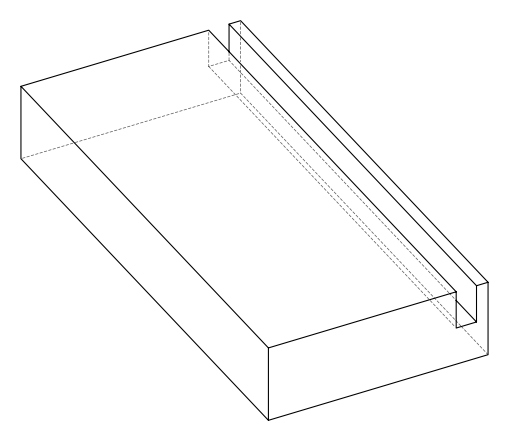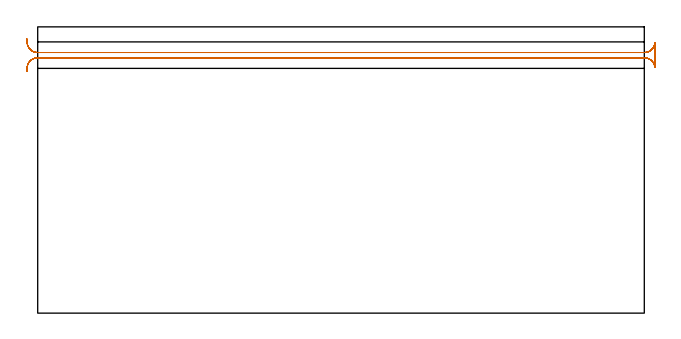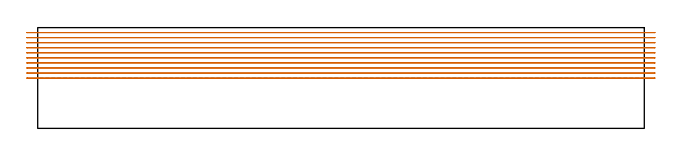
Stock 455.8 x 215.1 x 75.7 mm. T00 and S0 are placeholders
(PLAN: 1 operations, 0 tool changes, 19.8 min)
(1 MILL_RECTANGULAR_SLOT | SLOT_RECTANGULAR | NXT0201_012 | Follow Part, ap 4, ae 75% | 19.82 min | 343769 mm3)
(TOOL NXT0201_012 | ENDMILL 16mm [2P460-1600-NA 1630] | D16 FL38 Z6)
(OP 1 MILL_RECTANGULAR_SLOT)
G17 G21 G94 G90
T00 M6
G54
G17 G0 G90 X-8.23 Y181.603 S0 M3
G43 Z85.7 H1
Z71.91
G94 G1 X-7.97 Y184.592 F250.
G2 X0. Y191.9 R8. F500.
G1 X455.8
G2 X463.77 Y184.592 R8.
G1 X463.8
Y203.108
X463.77
G2 X455.8 Y195.8 R8.
G1 X0.
G2 X-7.97 Y203.108 R8.
G1 X-8.23 Y206.097 F250.
G0 Y181.603 Z68.12
G1 X-7.97 Y184.592
G2 X0. Y191.9 R8. F500.
G1 X455.8
G2 X463.77 Y184.592 R8.
G1 X463.8
Y203.108
X463.77
G2 X455.8 Y195.8 R8.
G1 X0.
G2 X-7.97 Y203.108 R8.
G1 X-8.23 Y206.097 F250.
G0 Y181.603 Z64.33
G1 X-7.97 Y184.592
G2 X0. Y191.9 R8. F500.
G1 X455.8
G2 X463.77 Y184.592 R8.
G1 X463.8
Y203.108
X463.77
G2 X455.8 Y195.8 R8.
G1 X0.
G2 X-7.97 Y203.108 R8.
G1 X-8.23 Y206.097 F250.
G0 Y181.603 Z60.54
G1 X-7.97 Y184.592
G2 X0. Y191.9 R8. F500.
G1 X455.8
G2 X463.77 Y184.592 R8.
G1 X463.8
Y203.108
X463.77
G2 X455.8 Y195.8 R8.
G1 X0.
G2 X-7.97 Y203.108 R8.
G1 X-8.23 Y206.097 F250.
G0 Y181.603 Z56.75
G1 X-7.97 Y184.592
G2 X0. Y191.9 R8. F500.
G1 X455.8
G2 X463.77 Y184.592 R8.
G1 X463.8
Y203.108
X463.77
G2 X455.8 Y195.8 R8.
G1 X0.
G2 X-7.97 Y203.108 R8.
G1 X-8.23 Y206.097 F250.
G0 Y181.603 Z52.96
G1 X-7.97 Y184.592
G2 X0. Y191.9 R8. F500.
G1 X455.8
G2 X463.77 Y184.592 R8.
G1 X463.8
Y203.108
X463.77
G2 X455.8 Y195.8 R8.
G1 X0.
G2 X-7.97 Y203.108 R8.
G1 X-8.23 Y206.097 F250.
G0 Y181.603 Z49.17
G1 X-7.97 Y184.592
G2 X0. Y191.9 R8. F500.
G1 X455.8
G2 X463.77 Y184.592 R8.
G1 X463.8
Y203.108
X463.77
G2 X455.8 Y195.8 R8.
G1 X0.
G2 X-7.97 Y203.108 R8.
G1 X-8.23 Y206.097 F250.
G0 Y181.603 Z45.38
G1 X-7.97 Y184.592
G2 X0. Y191.9 R8. F500.
G1 X455.8
G2 X463.77 Y184.592 R8.
G1 X463.8
Y203.108
X463.77
G2 X455.8 Y195.8 R8.
G1 X0.
G2 X-7.97 Y203.108 R8.
G1 X-8.23 Y206.097 F250.
G0 Y181.603 Z41.59
G1 X-7.97 Y184.592
G2 X0. Y191.9 R8. F500.
G1 X455.8
G2 X463.77 Y184.592 R8.
G1 X463.8
Y203.108
X463.77
G2 X455.8 Y195.8 R8.
G1 X0.
G2 X-7.97 Y203.108 R8.
G1 X-8.23 Y206.097 F250.
G0 Y181.603 Z37.8
G1 X-7.97 Y184.592
G2 X0. Y191.9 R8. F500.
G1 X455.8
G2 X463.77 Y184.592 R8.
G1 X463.8
Y203.108
X463.77
G2 X455.8 Y195.8 R8.
G1 X0.
G2 X-7.97 Y203.108 R8.
G1 X-8.23 Y206.097 F250.
G0 Z85.7
M5
M2
